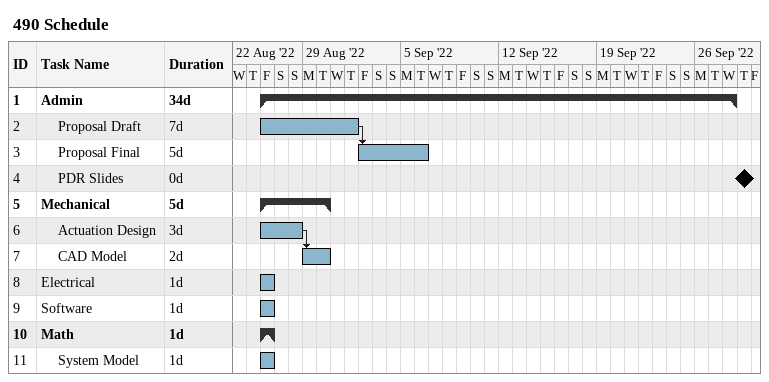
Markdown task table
490 Schedule

| ID | Level | Task | Duration | Start | Finish | Predecessors |
|---|---|---|---|---|---|---|
| 1 | 1 | **Admin** | 34d | 2022-08-26 | 2022-09-28 |  |
| 2 | 2 | Proposal Draft | 7d | 2022-08-26 | 2022-09-01 |  |
| 3 | 2 | Proposal Final | 5d | 2022-09-02 | 2022-09-06 | 2 |
| 4 | 2 | PDR Slides | 0d | 2022-09-29 | 2022-09-29 |  |
| 5 | 1 | **Mechanical** | 5d | 2022-08-26 | 2022-08-30 |  |
| 6 | 2 | Actuation Design | 3d | 2022-08-26 | 2022-08-28 |  |
| 7 | 2 | CAD Model | 2d | 2022-08-29 | 2022-08-30 | 6 |
| 8 | 1 | Electrical | 1d | 2022-08-26 | 2022-08-26 |  |
| 9 | 1 | Software | 1d | 2022-08-26 | 2022-08-26 |  |
| 10 | 1 | **Math** | 1d | 2022-08-26 | 2022-08-26 |  |
| 11 | 2 | System Model | 1d | 2022-08-26 | 2022-08-26 |  |
